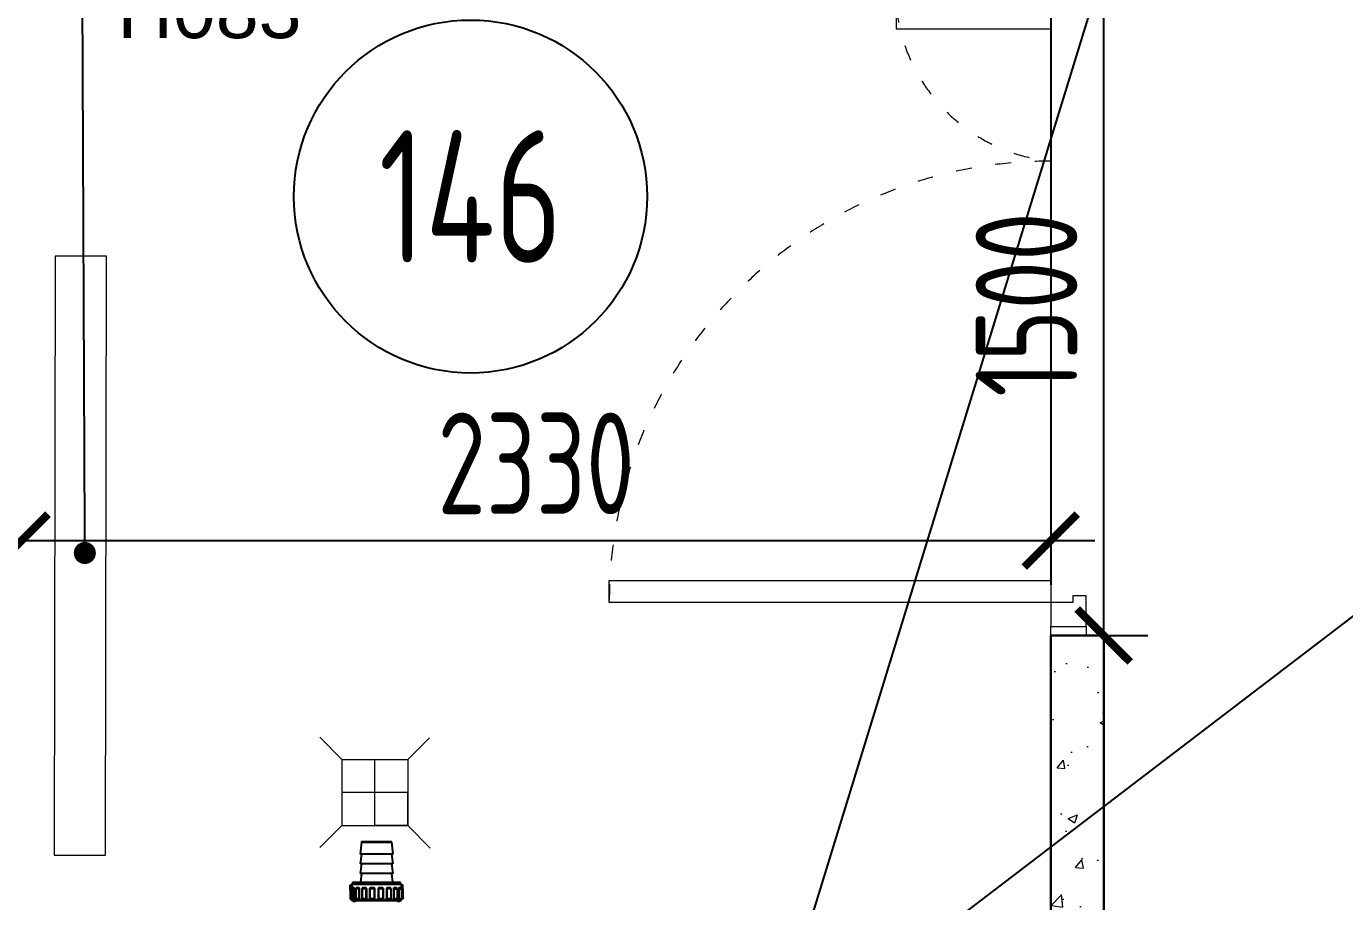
# Model space of a CAD drawing. Header units: millimetres. Extents: x -241391 to 8718866, y 0 to 143518.
# Drawn here: x -211903 to -208917, y 101732 to 103716 of the extents above; entities that cross this region are included whole.
import ezdxf
from ezdxf import colors
from ezdxf.entities.mleader import LeaderData, LeaderLine
from ezdxf.enums import TextEntityAlignment as Align
from ezdxf.math import Vec2, Vec3

# ---------------------------------------------------------------- set-up
doc = ezdxf.new("R2010")
doc.units = ezdxf.units.MM
doc.header["$MEASUREMENT"] = 0
doc.linetypes.add('ACAD_ISO03W100', pattern=[30, 12, -18])
doc.layers.get('0').update_dxf_attribs({"color": 250, "lineweight": 9})
for name, color, linetype, lineweight in [('АР_Двери', 5, 'Continuous', 18), ('АР_Маркер экспликации', 239, 'Continuous', 13), ('АР_Номер помещения', 1, 'Continuous', 25), ('АР_Отметки', 250, 'Continuous', 15), ('АР_Перегородки газоблок', 165, 'Continuous', 30), ('АР_Перегородки газоблок_Штрих', 165, 'Continuous', 5), ('ТХ_пищеблок', 30, 'Continuous', 20)]:
    doc.layers.add(name, color=color, linetype=linetype, lineweight=lineweight)
for name, color, linetype in [('ТХ_ВК_оборуд.ТХ', 5, 'Continuous'), ('ТХ_ВК_трапы', 5, 'Continuous'), ('ТХ_пищеблок_позиции', 5, 'Continuous'), ('ТХ_сантехника', 132, 'Continuous')]:
    doc.layers.add(name, color=color, linetype=linetype)
doc.layers.add('ТХ_привязка ТХ', color=7, linetype='Continuous', true_color=0x163d5c)
doc.styles.add('Arial Narrow_6', font='ARIALN.TTF', dxfattribs={"width": 0.85, "height": 200})
doc.styles.add('ISOCPEUR', font='isocpeur.ttf', dxfattribs={"width": 0.7})
doc.styles.add('Standart Arial', font='arial.ttf', dxfattribs={"width": 0.7, "height": 250})

# ---------------------------------------------------------------- blocks, each defined once
blk = doc.blocks.new('Поливочный кран1.')
at = {"linetype": 'Continuous'}
for p, q in [((-51.8, -238.3), (-47.9, -238.3)), ((47.8, -238.3), (51.7, -238.3)), ((-59.5, -263.8), (-59.9, -275.1)), ((-59.5, -244.5), (-55.1, -241.9)), ((-59.5, -266.7), (-59.5, -244.5)), ((-49.9, -266.7), (-59.5, -266.7)), ((-56.8, -268), (-58.3, -268)), ((-56.3, -266.7), (-56.3, -244.3)), ((-56.1, -244), (-56.1, -242.7)), ((-55.8, -242.2), (-55.8, -242.4)), ((-55.8, -242.2), (-55.5, -242.2)), ((-55.3, -243.3), (-55.3, -242.3)), ((-55.3, -242.3), (-54.1, -242.3)), ((-55.1, -241.9), (54.9, -241.9)), ((-52.2, -268), (-55.1, -268)), ((-54.1, -242.3), (-54.1, -242.4)), ((-54.1, -242.3), (-54.1, -242.3)), ((-52.9, -241.9), (-49.9, -240.2)), ((-50.9, -266.7), (-50.9, -242.7)), ((49.7, -240.2), (-49.9, -240.2)), ((-49.9, -266.7), (-49.9, -242.3)), ((-49.9, -242.3), (-46.3, -242.3)), ((-46.9, -266.7), (-46.9, -243.8)), ((-38.4, -266.7), (-46.9, -266.7)), ((-46.3, -242.3), (-46.3, -242.7)), ((-41.3, -268), (-45.7, -268)), ((-39.6, -266.7), (-39.6, -242.7)), ((-38.4, -266.7), (-38.4, -242.3)), ((-38.4, -242.3), (-33, -242.3)), ((-33, -242.3), (-33, -266.7)), ((-33, -266.7), (-22.4, -266.7)), ((-32.5, -242.6), (-32.6, -243)), ((-32.6, -266.7), (-32.6, -243)), ((-31.9, -267.8), (-31.9, -267.8)), ((-25.5, -268), (-31.3, -268)), ((-23.6, -266.7), (-23.6, -242.7)), ((-22.4, -266.7), (-22.4, -242.3)), ((-22.4, -242.3), (-15.7, -242.3)), ((-15.7, -242.3), (-15.7, -266.7)), ((-15.7, -266.7), (-3.6, -266.7)), ((-14.9, -242.7), (-14.9, -266.7)), ((-6.6, -268), (-13.2, -268)), ((-4.7, -266.7), (-4.7, -242.7)), ((-3.6, -266.7), (-3.6, -242.3)), ((-3.6, -242.3), (3.5, -242.3)), ((3.5, -242.3), (3.5, -266.7)), ((3.5, -266.7), (15.6, -266.7)), ((4.6, -242.7), (4.6, -266.7)), ((13.1, -268), (6.5, -268)), ((14.8, -266.7), (14.8, -242.7)), ((15.6, -266.7), (15.6, -242.3)), ((15.6, -242.3), (22.2, -242.3)), ((22.2, -242.3), (22.2, -266.7)), ((22.2, -266.7), (32.9, -266.7)), ((23.5, -242.7), (23.5, -266.7)), ((31.2, -268), (25.4, -268)), ((31.8, -267.8), (31.8, -267.8)), ((32.4, -242.6), (32.5, -243)), ((32.5, -266.7), (32.5, -243)), ((32.9, -266.7), (32.9, -242.3)), ((32.9, -242.3), (38.3, -242.3)), ((38.3, -242.3), (38.3, -266.7)), ((38.3, -266.7), (46.8, -266.7)), ((39.5, -242.7), (39.5, -266.7)), ((45.6, -268), (41.2, -268)), ((46.2, -242.7), (46.2, -242.3)), ((46.2, -242.3), (49.8, -242.3)), ((46.8, -266.7), (46.8, -243.8)), ((52.8, -241.9), (49.7, -240.2)), ((49.8, -242.3), (49.8, -266.7)), ((49.8, -266.7), (59.4, -266.7)), ((50.8, -242.7), (50.8, -266.7)), ((54.9, -268), (52.1, -268)), ((54, -242.3), (53.9, -242.3)), ((54, -242.4), (54, -242.3)), ((54, -242.3), (55.2, -242.3)), ((59.4, -244.5), (54.9, -241.9)), ((55.2, -242.3), (55.2, -243.3)), ((55.4, -242.2), (55.7, -242.2)), ((55.7, -242.2), (55.7, -242.4)), ((55.9, -242.7), (55.9, -244)), ((56.1, -266.7), (56.1, -244.3)), ((58.2, -268), (56.6, -268)), ((59.4, -266.7), (59.4, -244.5)), ((59.4, -263.8), (59.8, -275.1)), ((-57, -276), (-57, -276.1)), ((-56.8, -276.1), (-57, -276.1)), ((-56.1, -276.3), (-57, -276.1)), ((-55.7, -276.3), (-56.1, -276.3)), ((-55.7, -277.9), (-55.7, -269.1)), ((-55.7, -269.1), (-55.6, -269.1)), ((55.5, -277.9), (-55.7, -277.9)), ((-53.3, -269.1), (-51.1, -269.1)), ((51.5, -281.9), (-51.7, -281.9)), ((-44.7, -269.1), (-40.5, -269.1)), ((-34.1, -301.9), (-36.5, -281.9)), ((-30.7, -269.1), (-25, -269.1)), ((-12.9, -269.1), (-6.5, -269.1)), ((6.3, -269.1), (12.8, -269.1)), ((24.8, -269.1), (30.5, -269.1)), ((33.9, -301.9), (36.4, -281.9)), ((40.3, -269.1), (44.6, -269.1)), ((51, -269.1), (53.2, -269.1)), ((55.4, -269.1), (55.5, -269.1)), ((55.5, -277.9), (55.5, -269.1)), ((55.9, -276.3), (55.5, -276.3)), ((55.9, -276.3), (56.9, -276.1)), ((56.9, -276.1), (56.6, -276.1)), ((56.9, -276), (56.9, -276.1)), ((-34.1, -323.9), (-37.1, -301.9)), ((-37.1, -301.9), (36.9, -301.9)), ((-34.1, -345.9), (-37.1, -323.9)), ((-37.1, -323.9), (36.9, -323.9)), ((33.9, -323.9), (36.9, -301.9)), ((33.9, -345.9), (36.9, -323.9)), ((-34.2, -372.9), (-37.1, -345.9)), ((-37.1, -345.9), (36.9, -345.9)), ((34.1, -372.9), (36.9, -345.9)), ((34.1, -372.9), (-34.2, -372.9)), ((32.9, -373.9), (-33, -373.9))]:
    blk.add_line(p, q, dxfattribs=at)
for points in [[(-54.5, -268), (-54.4, -268), (-54.1, -268), (-54, -268.1), (-53.9, -268.2), (-53.9, -268.3)], [(53.8, -268.2), (53.7, -268.2), (53.7, -268.2), (53.8, -268.1), (54, -268), (54.3, -268), (54.4, -268)]]:
    blk.add_lwpolyline(points, dxfattribs=at)
for centre, radius, start, end in [((-51.8, -242.3), 4, 90, 178), ((-52.9, -235), 6, 300, 330.0886), ((52.7, -235), 6, 209.9114, 240), ((51.7, -242.3), 4, 2, 90), ((-58.3, -266.7), 1.2, 180, 270), ((-56.9, -269.1), 1.2, 0, 90), ((-56.8, -269.1), 1.2, 359.9465, 89.9464), ((-55.1, -266.7), 1.2, 180, 270), ((-49.8, -267.3), 4.27, 191.2609, 192.9948), ((-50.3, -267.4), 3.78, 193.029, 193.558), ((-45.7, -266.7), 1.2, 180, 270), ((-31.4, -266.7), 1.2, 179.9975, 242.6515), ((31.3, -266.7), 1.2, 297.4197, 0), ((45.5, -268.7), 0.761, 90.1554, 93.5762), ((45.6, -266.7), 1.2, 270, 0), ((54.9, -266.7), 1.2, 270, 0), ((56.6, -269.1), 1.2, 90.0536, 180.0535), ((56.7, -269.1), 1.2, 90, 180), ((58.2, -266.7), 1.2, 270, 0), ((-51.7, -277.9), 4, 180, 270), ((51.5, -277.9), 4, 270, 0), ((-33, -372.7), 1.2, 186.1155, 270), ((32.9, -372.7), 1.2, 270, 353.8845)]:
    blk.add_arc(centre, radius, start, end, dxfattribs=at)
for points, knots in [([(-59.5, -244.5), (-59.5, -244.5), (-59.5, -244.5), (-59.4, -244.5), (-59.4, -244.4), (-59.2, -244.4), (-59.1, -244.3), (-58.9, -244.2), (-58.5, -244), (-58, -243.7), (-57.4, -243.4), (-56.7, -243), (-56.3, -242.8), (-56.1, -242.7)], [0, 0, 0, 0, 0.004823, 0.019188, 0.042898, 0.075729, 0.117286, 0.167108, 0.289566, 0.438599, 0.609644, 0.798298, 1, 1, 1, 1]), ([(-56.7, -267.9), (-56.6, -267.9), (-56.5, -267.9), (-56.3, -267.8), (-56.2, -267.6), (-56.1, -267.4), (-56.1, -267.3)], [0, 0, 0, 0, 0.183207, 0.390358, 0.652602, 1, 1, 1, 1]), ([(-54.4, -242.7), (-54.7, -242.8), (-55.2, -243.2), (-55.7, -243.6), (-56, -243.9), (-56.1, -244), (-56.2, -244.2), (-56.3, -244.3), (-56.3, -244.3)], [0, 0, 0, 0, 0.365181, 0.662189, 0.780207, 0.875854, 0.948535, 1, 1, 1, 1]), ([(-56.3, -244.3), (-56.3, -244.4), (-56.2, -244.4), (-56.1, -244.5), (-56, -244.5), (-55.8, -244.5), (-55.6, -244.5), (-55.3, -244.4), (-55, -244.3), (-54.5, -244.2), (-53.7, -243.9), (-52.8, -243.6), (-51.9, -243.1), (-51.2, -242.8), (-50.9, -242.7)], [0, 0, 0, 0, 0.015376, 0.032589, 0.056496, 0.088942, 0.130382, 0.180579, 0.239047, 0.305041, 0.456195, 0.626859, 0.810253, 1, 1, 1, 1]), ([(-55.3, -242.3), (-55.3, -242.3), (-55.4, -242.3), (-55.4, -242.3), (-55.5, -242.4), (-55.6, -242.4), (-55.7, -242.5), (-55.8, -242.5), (-56, -242.6), (-56.1, -242.7)], [0, 0, 0, 0, 0.037762, 0.106407, 0.203988, 0.327059, 0.47192, 0.634849, 1, 1, 1, 1]), ([(-55.6, -269.1), (-55.6, -269.1), (-55.5, -269.1), (-55.5, -269.1), (-55.5, -269), (-55.4, -268.8), (-55.4, -268.4), (-55.4, -268.1), (-55.4, -267.9)], [0, 0, 0, 0, 0.022118, 0.067212, 0.141432, 0.247633, 0.560328, 1, 1, 1, 1]), ([(-53.3, -269.1), (-53.3, -269), (-53.4, -268.7), (-53.7, -268.3), (-54, -268), (-54.3, -268), (-54.5, -268)], [0, 0, 0, 0, 0.25488, 0.506937, 0.754923, 1, 1, 1, 1]), ([(-54.2, -242.5), (-54.2, -242.5), (-54.3, -242.6), (-54.4, -242.6), (-54.4, -242.7)], [0, 0, 0, 0, 0.225052, 1, 1, 1, 1]), ([(-54.1, -242.4), (-54.1, -242.4), (-54.2, -242.4), (-54.2, -242.5), (-54.2, -242.5)], [0, 0, 0, 0, 0.205735, 1, 1, 1, 1]), ([(-54.1, -242.3), (-54.1, -242.3), (-54.1, -242.4), (-54.1, -242.4), (-54.1, -242.4)], [0, 0, 0, 0, 0.373212, 1, 1, 1, 1]), ([(-53.9, -268.3), (-53.9, -268.4), (-53.9, -268.5), (-53.8, -268.7), (-53.7, -268.9), (-53.6, -269), (-53.5, -269.1), (-53.4, -269.1), (-53.3, -269.1)], [0, 0, 0, 0, 0.193827, 0.364617, 0.578033, 0.745822, 0.880384, 1, 1, 1, 1]), ([(-52.2, -268), (-52.1, -268), (-51.8, -267.9), (-51.3, -267.7), (-51, -267.3), (-50.9, -267), (-50.9, -266.7)], [0, 0, 0, 0, 0.215881, 0.438952, 0.693967, 1, 1, 1, 1]), ([(-51.1, -269.1), (-51.1, -269), (-51.1, -268.7), (-51.4, -268.3), (-51.8, -268), (-52.1, -268), (-52.2, -268)], [0, 0, 0, 0, 0.259806, 0.51398, 0.759968, 1, 1, 1, 1]), ([(-51.1, -269.1), (-51, -269.1), (-50.9, -269.1), (-50.7, -269), (-50.5, -268.8), (-50.3, -268.5), (-50.1, -268.2), (-49.9, -267.6), (-49.9, -267.1), (-49.9, -266.7)], [0, 0, 0, 0, 0.072521, 0.153037, 0.248153, 0.362531, 0.497889, 0.652673, 1, 1, 1, 1]), ([(-49.9, -242.3), (-49.9, -242.3), (-50.1, -242.3), (-50.3, -242.4), (-50.6, -242.5), (-50.8, -242.6), (-50.9, -242.7)], [0, 0, 0, 0, 0.174203, 0.413963, 0.696673, 1, 1, 1, 1]), ([(-46.3, -242.7), (-46.4, -242.8), (-46.5, -243), (-46.7, -243.3), (-46.9, -243.6), (-46.9, -243.7), (-46.9, -243.8)], [0, 0, 0, 0, 0.311958, 0.582075, 0.809832, 1, 1, 1, 1]), ([(-46.9, -243.8), (-46.9, -243.9), (-46.9, -244), (-46.8, -244.2), (-46.6, -244.4), (-46.3, -244.5), (-45.9, -244.5), (-45.5, -244.5), (-45, -244.5), (-44.3, -244.4), (-43.3, -244.2), (-42.1, -243.8), (-40.8, -243.3), (-40, -242.9), (-39.6, -242.7)], [0, 0, 0, 0, 0.026388, 0.052621, 0.082512, 0.118805, 0.162929, 0.21523, 0.27544, 0.342764, 0.494369, 0.66039, 0.831496, 1, 1, 1, 1]), ([(-46.3, -242.3), (-46.3, -242.3), (-46.3, -242.3), (-46.2, -242.3), (-46.2, -242.4), (-46.1, -242.4), (-46.1, -242.4)], [0, 0, 0, 0, 0.338666, 0.598343, 0.802564, 1, 1, 1, 1]), ([(-46.1, -242.4), (-46.1, -242.5), (-46.2, -242.5), (-46.2, -242.6), (-46.3, -242.7)], [0, 0, 0, 0, 0.411401, 1, 1, 1, 1]), ([(-46.2, -267.8), (-46.2, -267.9), (-46.1, -268), (-46.1, -268), (-46.1, -268.1)], [0, 0, 0, 0, 0.255222, 1, 1, 1, 1]), ([(-46.1, -268.1), (-46, -268.3), (-45.8, -268.6), (-45.5, -268.9), (-45.1, -269.1), (-44.8, -269.1), (-44.7, -269.1)], [0, 0, 0, 0, 0.295772, 0.552087, 0.781099, 1, 1, 1, 1]), ([(-44.7, -269.1), (-44.7, -269), (-44.7, -268.7), (-44.9, -268.3), (-45.3, -268), (-45.5, -268), (-45.7, -268)], [0, 0, 0, 0, 0.274618, 0.535529, 0.775696, 1, 1, 1, 1]), ([(-41.3, -268), (-41.2, -268), (-40.8, -267.9), (-40.3, -267.8), (-40, -267.6), (-39.8, -267.3), (-39.7, -267.1), (-39.6, -266.9), (-39.6, -266.7)], [0, 0, 0, 0, 0.24042, 0.481774, 0.605355, 0.732636, 0.864539, 1, 1, 1, 1]), ([(-40.5, -269.1), (-40.5, -269), (-40.5, -268.7), (-40.7, -268.3), (-41, -268), (-41.2, -268), (-41.3, -268)], [0, 0, 0, 0, 0.285163, 0.551142, 0.787348, 1, 1, 1, 1]), ([(-40.5, -269.1), (-40.2, -269.1), (-39.7, -269.1), (-39, -268.6), (-38.5, -267.7), (-38.4, -267.1), (-38.4, -266.7)], [0, 0, 0, 0, 0.209302, 0.440213, 0.706307, 1, 1, 1, 1]), ([(-38.4, -242.3), (-38.5, -242.3), (-38.7, -242.3), (-39.1, -242.4), (-39.4, -242.6), (-39.6, -242.7)], [0, 0, 0, 0, 0.217505, 0.469775, 1, 1, 1, 1]), ([(-33, -242.3), (-32.9, -242.3), (-32.8, -242.3), (-32.7, -242.4), (-32.6, -242.5), (-32.5, -242.5), (-32.5, -242.6)], [0, 0, 0, 0, 0.338605, 0.60334, 0.810323, 1, 1, 1, 1]), ([(-33, -266.7), (-33, -267.1), (-32.9, -267.8), (-32.4, -268.5), (-31.9, -268.8), (-31.4, -269.1), (-30.9, -269.1), (-30.7, -269.1)], [0, 0, 0, 0, 0.273515, 0.529677, 0.650989, 0.768872, 1, 1, 1, 1]), ([(-32.6, -243), (-32.6, -243.1), (-32.6, -243.4), (-32.4, -243.7), (-32.1, -244), (-31.8, -244.2), (-31.3, -244.4), (-30.7, -244.5), (-30.1, -244.5), (-29.1, -244.5), (-27.9, -244.4), (-26.3, -244), (-24.9, -243.4), (-24, -242.9), (-23.6, -242.7)], [0, 0, 0, 0, 0.033659, 0.067394, 0.104034, 0.145997, 0.194811, 0.251089, 0.314672, 0.384696, 0.538417, 0.699526, 0.856126, 1, 1, 1, 1]), ([(-31.9, -267.8), (-31.8, -267.9), (-31.6, -267.9), (-31.4, -268), (-31.3, -268)], [0, 0, 0, 0, 0.509452, 1, 1, 1, 1]), ([(-30.7, -269.1), (-30.7, -269), (-30.7, -268.7), (-30.8, -268.4), (-30.9, -268.2), (-31.1, -268), (-31.2, -268), (-31.3, -268), (-31.3, -268)], [0, 0, 0, 0, 0.31049, 0.589275, 0.709967, 0.817004, 0.912208, 1, 1, 1, 1]), ([(-25.5, -268), (-25.3, -268), (-24.9, -267.9), (-24.4, -267.8), (-24, -267.6), (-23.8, -267.3), (-23.6, -267.1), (-23.6, -266.9), (-23.6, -266.7)], [0, 0, 0, 0, 0.24949, 0.498423, 0.623309, 0.748512, 0.874088, 1, 1, 1, 1]), ([(-25, -269.1), (-25, -269), (-25, -268.7), (-25.1, -268.4), (-25.2, -268.2), (-25.3, -268), (-25.4, -268), (-25.5, -268), (-25.5, -268)], [0, 0, 0, 0, 0.326693, 0.61465, 0.735054, 0.83765, 0.92405, 1, 1, 1, 1]), ([(-25, -269.1), (-24.7, -269.1), (-24, -269.1), (-23.1, -268.6), (-22.5, -267.8), (-22.4, -267.1), (-22.4, -266.7)], [0, 0, 0, 0, 0.238259, 0.482864, 0.737471, 1, 1, 1, 1]), ([(-22.4, -242.3), (-22.6, -242.3), (-23, -242.4), (-23.4, -242.5), (-23.6, -242.7)], [0, 0, 0, 0, 0.513365, 1, 1, 1, 1]), ([(-15.7, -242.3), (-15.6, -242.3), (-15.4, -242.3), (-15.2, -242.4), (-15, -242.5), (-14.9, -242.6), (-14.9, -242.7)], [0, 0, 0, 0, 0.320334, 0.530672, 0.711944, 1, 1, 1, 1]), ([(-15.7, -266.7), (-15.7, -266.9), (-15.7, -267.3), (-15.5, -267.8), (-15.2, -268.2), (-14.7, -268.7), (-13.9, -269.1), (-13.3, -269.1), (-12.9, -269.1)], [0, 0, 0, 0, 0.127516, 0.254516, 0.380616, 0.505778, 0.752966, 1, 1, 1, 1]), ([(-14.9, -242.7), (-14.8, -242.8), (-14.7, -243.1), (-14.3, -243.4), (-13.9, -243.7), (-13.1, -244.1), (-11.9, -244.4), (-10.4, -244.6), (-8.7, -244.4), (-7.1, -244.1), (-5.7, -243.5), (-5, -242.9), (-4.7, -242.7)], [0, 0, 0, 0, 0.039253, 0.0822, 0.13014, 0.183946, 0.309599, 0.455055, 0.608625, 0.756472, 0.88836, 1, 1, 1, 1]), ([(-14.9, -266.7), (-14.9, -266.9), (-14.8, -267.1), (-14.7, -267.3), (-14.5, -267.6), (-14.2, -267.8), (-13.8, -267.9), (-13.4, -268), (-13.2, -268)], [0, 0, 0, 0, 0.137862, 0.272104, 0.40131, 0.525874, 0.765168, 1, 1, 1, 1]), ([(-12.9, -269.1), (-12.9, -269), (-12.9, -268.8), (-13, -268.5), (-13, -268.3), (-13.1, -268.2), (-13.1, -268), (-13.2, -268), (-13.2, -268)], [0, 0, 0, 0, 0.361996, 0.526677, 0.672364, 0.794389, 0.889626, 1, 1, 1, 1]), ([(-6.6, -268), (-6.4, -268), (-6, -267.9), (-5.5, -267.8), (-5.1, -267.6), (-4.9, -267.3), (-4.7, -267.1), (-4.7, -266.9), (-4.7, -266.7)], [0, 0, 0, 0, 0.247761, 0.496051, 0.62124, 0.74704, 0.873354, 1, 1, 1, 1]), ([(-6.5, -269.1), (-6.5, -269), (-6.5, -268.8), (-6.5, -268.5), (-6.5, -268.3), (-6.5, -268.2), (-6.5, -268.1), (-6.6, -268), (-6.6, -268), (-6.6, -268)], [0, 0, 0, 0, 0.375749, 0.545848, 0.695194, 0.818388, 0.911261, 0.970976, 1, 1, 1, 1]), ([(-6.5, -269.1), (-6.1, -269.1), (-5.4, -269.1), (-4.6, -268.7), (-4.1, -268.2), (-3.8, -267.8), (-3.6, -267.3), (-3.6, -266.9), (-3.6, -266.7)], [0, 0, 0, 0, 0.248861, 0.497993, 0.623382, 0.748867, 0.874444, 1, 1, 1, 1]), ([(-3.6, -242.3), (-3.8, -242.3), (-4.2, -242.4), (-4.6, -242.5), (-4.7, -242.7)], [0, 0, 0, 0, 0.554873, 1, 1, 1, 1]), ([(3.5, -242.3), (3.7, -242.3), (4.1, -242.4), (4.4, -242.5), (4.6, -242.7)], [0, 0, 0, 0, 0.554873, 1, 1, 1, 1]), ([(3.5, -266.7), (3.5, -266.9), (3.5, -267.3), (3.7, -267.8), (4, -268.2), (4.5, -268.7), (5.3, -269.1), (6, -269.1), (6.3, -269.1)], [0, 0, 0, 0, 0.125535, 0.251073, 0.376546, 0.501927, 0.751099, 1, 1, 1, 1]), ([(4.6, -242.7), (4.9, -242.9), (5.6, -243.5), (7, -244.1), (8.6, -244.4), (10.2, -244.6), (11.8, -244.4), (13, -244.1), (13.8, -243.7), (14.2, -243.4), (14.5, -243.1), (14.7, -242.8), (14.8, -242.7)], [0, 0, 0, 0, 0.111651, 0.24357, 0.391454, 0.545035, 0.690472, 0.816088, 0.869881, 0.917809, 0.960748, 1, 1, 1, 1]), ([(4.6, -266.7), (4.6, -266.9), (4.6, -267.1), (4.8, -267.3), (5, -267.6), (5.3, -267.8), (5.9, -267.9), (6.3, -268), (6.5, -268)], [0, 0, 0, 0, 0.1266, 0.252865, 0.378657, 0.503866, 0.752202, 1, 1, 1, 1]), ([(6.3, -269.1), (6.3, -269), (6.3, -268.8), (6.4, -268.5), (6.4, -268.3), (6.4, -268.2), (6.4, -268.1), (6.4, -268), (6.5, -268), (6.5, -268)], [0, 0, 0, 0, 0.375749, 0.545848, 0.695194, 0.818388, 0.911261, 0.970976, 1, 1, 1, 1]), ([(12.8, -269.1), (13.1, -269.1), (13.8, -269.1), (14.6, -268.7), (15.1, -268.2), (15.4, -267.8), (15.6, -267.3), (15.6, -266.9), (15.6, -266.7)], [0, 0, 0, 0, 0.246989, 0.494132, 0.619303, 0.745416, 0.872462, 1, 1, 1, 1]), ([(12.8, -269.1), (12.8, -269), (12.8, -268.8), (12.9, -268.5), (12.9, -268.3), (12.9, -268.2), (13, -268), (13, -268), (13.1, -268)], [0, 0, 0, 0, 0.361996, 0.526677, 0.672364, 0.794389, 0.889626, 1, 1, 1, 1]), ([(13.1, -268), (13.3, -268), (13.6, -267.9), (14.1, -267.8), (14.4, -267.6), (14.6, -267.3), (14.7, -267.1), (14.8, -266.9), (14.8, -266.7)], [0, 0, 0, 0, 0.234794, 0.474037, 0.598572, 0.727781, 0.862085, 1, 1, 1, 1]), ([(15.6, -242.3), (15.5, -242.3), (15.3, -242.3), (15.1, -242.4), (14.9, -242.5), (14.8, -242.6), (14.8, -242.7)], [0, 0, 0, 0, 0.320334, 0.530672, 0.711944, 1, 1, 1, 1]), ([(22.2, -242.3), (22.5, -242.3), (22.9, -242.4), (23.3, -242.5), (23.5, -242.7)], [0, 0, 0, 0, 0.513365, 1, 1, 1, 1]), ([(22.2, -266.7), (22.2, -267.1), (22.4, -267.8), (23, -268.6), (23.9, -269.1), (24.5, -269.1), (24.8, -269.1)], [0, 0, 0, 0, 0.26248, 0.517061, 0.761706, 1, 1, 1, 1]), ([(23.5, -242.7), (23.9, -242.9), (24.7, -243.4), (26.2, -244), (27.7, -244.4), (29, -244.5), (30, -244.5), (30.6, -244.5), (31.2, -244.4), (31.6, -244.2), (32, -244), (32.3, -243.7), (32.4, -243.4), (32.5, -243.1), (32.5, -243)], [0, 0, 0, 0, 0.143868, 0.300478, 0.461602, 0.615325, 0.685351, 0.748929, 0.805205, 0.854022, 0.895983, 0.932627, 0.966355, 1, 1, 1, 1]), ([(23.5, -266.7), (23.5, -266.9), (23.5, -267.1), (23.6, -267.3), (23.9, -267.6), (24.2, -267.8), (24.8, -267.9), (25.2, -268), (25.4, -268)], [0, 0, 0, 0, 0.125875, 0.251413, 0.3766, 0.501505, 0.750476, 1, 1, 1, 1]), ([(24.8, -269.1), (24.8, -269), (24.9, -268.7), (25, -268.4), (25.1, -268.2), (25.2, -268), (25.3, -268), (25.3, -268), (25.4, -268)], [0, 0, 0, 0, 0.326693, 0.61465, 0.735054, 0.83765, 0.92405, 1, 1, 1, 1]), ([(30.5, -269.1), (30.8, -269.1), (31.3, -269.1), (31.8, -268.8), (32.3, -268.5), (32.8, -267.8), (32.9, -267.1), (32.9, -266.7)], [0, 0, 0, 0, 0.23108, 0.348931, 0.470218, 0.726404, 1, 1, 1, 1]), ([(30.5, -269.1), (30.5, -269), (30.6, -268.8), (30.7, -268.4), (30.8, -268.2), (31, -268), (31, -268)], [0, 0, 0, 0, 0.296212, 0.570929, 0.806933, 1, 1, 1, 1]), ([(31, -268), (31, -268), (31.1, -268), (31.2, -268), (31.2, -268)], [0, 0, 0, 0, 0.258699, 1, 1, 1, 1]), ([(31.2, -268), (31.3, -268), (31.5, -267.9), (31.7, -267.9), (31.8, -267.8)], [0, 0, 0, 0, 0.490555, 1, 1, 1, 1]), ([(32.9, -242.3), (32.8, -242.3), (32.7, -242.3), (32.5, -242.4), (32.4, -242.5), (32.4, -242.5), (32.4, -242.6)], [0, 0, 0, 0, 0.338605, 0.60334, 0.810323, 1, 1, 1, 1]), ([(38.3, -242.3), (38.4, -242.3), (38.6, -242.3), (39, -242.4), (39.3, -242.6), (39.5, -242.7)], [0, 0, 0, 0, 0.217505, 0.469775, 1, 1, 1, 1]), ([(38.3, -266.7), (38.3, -267.1), (38.4, -267.7), (38.9, -268.6), (39.6, -269.1), (40.1, -269.1), (40.3, -269.1)], [0, 0, 0, 0, 0.29364, 0.559712, 0.790666, 1, 1, 1, 1]), ([(39.5, -242.7), (39.9, -242.9), (40.7, -243.3), (42, -243.8), (43.2, -244.2), (44.3, -244.4), (45.2, -244.5), (45.8, -244.5), (46.2, -244.5), (46.4, -244.4), (46.6, -244.2), (46.8, -244), (46.8, -243.9), (46.8, -243.8)], [0, 0, 0, 0, 0.168531, 0.339691, 0.505754, 0.657387, 0.784828, 0.837119, 0.881227, 0.917505, 0.947384, 0.973611, 1, 1, 1, 1]), ([(39.5, -266.7), (39.5, -266.9), (39.5, -267.1), (39.7, -267.3), (39.9, -267.6), (40.2, -267.8), (40.7, -267.9), (41, -268), (41.2, -268)], [0, 0, 0, 0, 0.135421, 0.267285, 0.394555, 0.518157, 0.759547, 1, 1, 1, 1]), ([(40.3, -269.1), (40.3, -269), (40.4, -268.7), (40.6, -268.3), (40.9, -268), (41.1, -268), (41.2, -268)], [0, 0, 0, 0, 0.285163, 0.551142, 0.787348, 1, 1, 1, 1]), ([(44.6, -269.1), (44.6, -268.9), (44.6, -268.6), (44.9, -268.2), (45.1, -268.1), (45.2, -268)], [0, 0, 0, 0, 0.523305, 0.76921, 1, 1, 1, 1]), ([(44.6, -269.1), (44.7, -269.1), (45, -269.1), (45.4, -268.9), (45.7, -268.6), (45.9, -268.3), (46, -268.1)], [0, 0, 0, 0, 0.219227, 0.448412, 0.704575, 1, 1, 1, 1]), ([(45.2, -268), (45.2, -268), (45.3, -268), (45.4, -268), (45.5, -268)], [0, 0, 0, 0, 0.255042, 1, 1, 1, 1]), ([(46.2, -242.3), (46.2, -242.3), (46.1, -242.3), (46.1, -242.3), (46, -242.4), (46, -242.4), (46, -242.4)], [0, 0, 0, 0, 0.338666, 0.598343, 0.802564, 1, 1, 1, 1]), ([(46, -242.4), (46, -242.5), (46.1, -242.5), (46.1, -242.6), (46.2, -242.7)], [0, 0, 0, 0, 0.411401, 1, 1, 1, 1]), ([(46, -268.1), (46, -268.1), (46, -268), (46, -267.9), (46.1, -267.8)], [0, 0, 0, 0, 0.244541, 1, 1, 1, 1]), ([(46.8, -243.8), (46.8, -243.7), (46.8, -243.6), (46.6, -243.3), (46.4, -243), (46.3, -242.8), (46.2, -242.7)], [0, 0, 0, 0, 0.190169, 0.417913, 0.688028, 1, 1, 1, 1]), ([(49.8, -242.3), (49.8, -242.3), (50, -242.3), (50.2, -242.4), (50.5, -242.5), (50.7, -242.6), (50.8, -242.7)], [0, 0, 0, 0, 0.174203, 0.413963, 0.696673, 1, 1, 1, 1]), ([(49.8, -266.7), (49.8, -267.1), (49.8, -267.6), (50, -268.2), (50.1, -268.5), (50.3, -268.8), (50.5, -269), (50.8, -269.1), (50.9, -269.1), (51, -269.1)], [0, 0, 0, 0, 0.347258, 0.502039, 0.637386, 0.751793, 0.846936, 0.927468, 1, 1, 1, 1]), ([(50.8, -242.7), (51.1, -242.8), (51.8, -243.1), (52.7, -243.6), (53.6, -243.9), (54.3, -244.2), (54.8, -244.3), (55.2, -244.4), (55.5, -244.5), (55.7, -244.5), (55.9, -244.5), (56, -244.5), (56.1, -244.4), (56.1, -244.4), (56.1, -244.3)], [0, 0, 0, 0, 0.189778, 0.373226, 0.543929, 0.695106, 0.761094, 0.819553, 0.869731, 0.911133, 0.943558, 0.967422, 0.984619, 1, 1, 1, 1]), ([(50.8, -266.7), (50.8, -267), (50.9, -267.3), (51.2, -267.7), (51.6, -267.9), (51.9, -268), (52.1, -268)], [0, 0, 0, 0, 0.305937, 0.560975, 0.784084, 1, 1, 1, 1]), ([(51, -269.1), (51, -269), (51, -268.7), (51.3, -268.3), (51.6, -268), (51.9, -268), (52.1, -268)], [0, 0, 0, 0, 0.259806, 0.51398, 0.759968, 1, 1, 1, 1]), ([(53.2, -269.1), (53.2, -269), (53.3, -268.7), (53.5, -268.3), (53.9, -268), (54.2, -268), (54.4, -268)], [0, 0, 0, 0, 0.254882, 0.50694, 0.754925, 1, 1, 1, 1]), ([(53.2, -269.1), (53.3, -269.1), (53.4, -269.1), (53.6, -269), (53.7, -268.7), (53.8, -268.5), (53.8, -268.4)], [0, 0, 0, 0, 0.166214, 0.36757, 0.639675, 1, 1, 1, 1]), ([(53.8, -268.4), (53.8, -268.4), (53.8, -268.3), (53.8, -268.2), (53.8, -268.1)], [0, 0, 0, 0, 0.239095, 1, 1, 1, 1]), ([(53.9, -242.3), (53.9, -242.3), (53.9, -242.4), (54, -242.4), (54, -242.4)], [0, 0, 0, 0, 0.373212, 1, 1, 1, 1]), ([(54, -242.4), (54, -242.4), (54, -242.4), (54.1, -242.5), (54.1, -242.5)], [0, 0, 0, 0, 0.205735, 1, 1, 1, 1]), ([(54.1, -242.5), (54.1, -242.5), (54.2, -242.6), (54.3, -242.6), (54.3, -242.7)], [0, 0, 0, 0, 0.225052, 1, 1, 1, 1]), ([(56.1, -244.3), (56.1, -244.3), (56.1, -244.2), (56, -244), (55.8, -243.9), (55.5, -243.6), (55, -243.2), (54.6, -242.8), (54.3, -242.7)], [0, 0, 0, 0, 0.051521, 0.124242, 0.219926, 0.337947, 0.63489, 1, 1, 1, 1]), ([(55.2, -242.3), (55.2, -242.3), (55.2, -242.3), (55.3, -242.3), (55.4, -242.4), (55.4, -242.4), (55.6, -242.5), (55.7, -242.5), (55.8, -242.6), (55.9, -242.7)], [0, 0, 0, 0, 0.037762, 0.106407, 0.203988, 0.327059, 0.47192, 0.634849, 1, 1, 1, 1]), ([(55.2, -267.9), (55.2, -268.1), (55.3, -268.4), (55.3, -268.8), (55.4, -269), (55.4, -269.1), (55.4, -269.1), (55.4, -269.1), (55.4, -269.1)], [0, 0, 0, 0, 0.439813, 0.752463, 0.858593, 0.932777, 0.977862, 1, 1, 1, 1]), ([(55.9, -242.7), (56.4, -242.9), (57, -243.3), (57.8, -243.7), (58.4, -244), (58.8, -244.2), (59.1, -244.3), (59.2, -244.4), (59.3, -244.5), (59.4, -244.5), (59.4, -244.5)], [0, 0, 0, 0, 0.390355, 0.561424, 0.710464, 0.832931, 0.924296, 0.95713, 0.980838, 1, 1, 1, 1]), ([(56, -267.3), (56, -267.4), (56.1, -267.6), (56.3, -267.8), (56.4, -267.9), (56.6, -268), (56.6, -268)], [0, 0, 0, 0, 0.354813, 0.611053, 0.813699, 1, 1, 1, 1]), ([(-56.8, -276.1), (-57, -276), (-57.4, -275.9), (-58, -275.8), (-58.5, -275.6), (-59, -275.5), (-59.3, -275.4), (-59.6, -275.3), (-59.7, -275.2), (-59.8, -275.2), (-59.8, -275.2), (-59.9, -275.1), (-59.9, -275.1), (-59.9, -275.1)], [0, 0, 0, 0, 0.207436, 0.398865, 0.569721, 0.716218, 0.834888, 0.882838, 0.922805, 0.954526, 0.977862, 0.99282, 1, 1, 1, 1]), ([(-59.9, -275.1), (-59.9, -275.1), (-59.9, -275.1), (-59.9, -275.1), (-59.8, -275.1), (-59.7, -275.1), (-59.6, -275.1), (-59.4, -275.1), (-59.1, -275.2), (-58.6, -275.3), (-58, -275.4), (-57.3, -275.6), (-56.5, -275.7), (-55.9, -275.9), (-55.7, -275.9)], [0, 0, 0, 0, 0.005761, 0.011622, 0.019713, 0.042703, 0.074684, 0.115447, 0.164657, 0.286635, 0.436455, 0.609079, 0.798857, 1, 1, 1, 1]), ([(55.5, -275.9), (55.8, -275.9), (56.4, -275.7), (57.2, -275.6), (57.9, -275.4), (58.5, -275.3), (59, -275.2), (59.3, -275.1), (59.5, -275.1), (59.6, -275.1), (59.7, -275.1), (59.7, -275.1), (59.8, -275.1), (59.8, -275.1), (59.8, -275.1)], [0, 0, 0, 0, 0.201143, 0.390921, 0.563545, 0.713366, 0.835343, 0.884554, 0.925316, 0.957297, 0.980287, 0.988379, 0.994239, 1, 1, 1, 1]), ([(59.8, -275.1), (59.8, -275.1), (59.8, -275.1), (59.7, -275.2), (59.6, -275.2), (59.6, -275.2), (59.4, -275.3), (59.2, -275.4), (58.9, -275.5), (58.4, -275.6), (57.9, -275.8), (57.3, -275.9), (56.9, -276), (56.6, -276.1)], [0, 0, 0, 0, 0.00718, 0.022138, 0.045474, 0.077196, 0.117162, 0.165112, 0.283783, 0.43028, 0.601135, 0.792565, 1, 1, 1, 1])]:
    blk.add_open_spline(points, degree=3, knots=knots, dxfattribs=at)
blk.add_open_spline([(-56.8, -268), (-56.7, -268), (-56.7, -267.9), (-56.7, -267.9)], degree=3, dxfattribs=at)
blk = doc.blocks.new('_Dot')
at = {"color": 0, "linetype": 'ByBlock', "lineweight": -2}
blk.add_line((-0.5, 0), (-1, 0), dxfattribs=at)
at = {"color": 0, "linetype": 'ByBlock', "const_width": 0.5}
blk.add_lwpolyline([(-0.25, 0, 1), (0.25, 0, 1)], format="xyb", close=True, dxfattribs=at)
blk = doc.blocks.new('Трап ТХ')
at = {"layer": 'ТХ_ВК_трапы', "color": 5, "lineweight": 0}
for p, q in [((305243.2, -196674.3), (305292.9, -196724.5)), ((305491.2, -196675.5), (305442.2, -196724.5)), ((305292.9, -196724.5), (305292.9, -196874.5)), ((305292.9, -196724.5), (305442.2, -196724.5)), ((305367.6, -196874.5), (305367.6, -196724.5)), ((305442.2, -196724.5), (305442.2, -196874.5)), ((305442.2, -196799.5), (305292.9, -196799.5)), ((305442.2, -196874.5), (305442.2, -196799.5)), ((305243.2, -196924.3), (305292.9, -196874.5)), ((305292.9, -196874.5), (305442.2, -196874.5)), ((305442.2, -196874.5), (305367.6, -196874.5)), ((305493.2, -196925.5), (305442.2, -196874.5))]:
    blk.add_line(p, q, dxfattribs=at)
blk = doc.blocks.new('Полуторная_на лестницу')
at = {"color": 253}
for points in [[(75, 80), (75, 1080), (124.9, 1080), (124.9, 80)], [(1375.1, 430), (1375.1, 80), (1425, 80), (1425, 430)]]:
    blk.add_lwpolyline(points, close=True, dxfattribs=at)
for points in [[(0, 0), (0, 80), (20, 80), (20, 0), (0, 0)], [(20, 80), (20, 0), (90, 0), (90, 30), (75, 30), (75, 80), (20, 80)], [(1480, 80), (1480, 0), (1410, 0), (1410, 30), (1425, 30), (1425, 80), (1480, 80)], [(1500, 0), (1500, 80), (1480, 80), (1480, 0), (1500, 0)]]:
    blk.add_lwpolyline(points, dxfattribs=at)
at = {"color": 253, "linetype": 'ACAD_ISO03W100', "ltscale": 3}
for centre, radius, start, end in [((75, 80), 1000, 0, 90), ((1465.4, 39.6), 392.5, 95.9075, 174.0925)]:
    blk.add_arc(centre, radius, start, end, dxfattribs=at)
blk = doc.blocks.new('_DotSmall')
at = {"color": 0, "linetype": 'ByBlock', "const_width": 0.5}
blk.add_lwpolyline([(-0.0625, 0, 1), (0.0625, 0, 1)], format="xyb", close=True, dxfattribs=at)
blk = doc.blocks.new('*U186')
at = {"layer": 'АР_Номер помещения', "color": 7}
blk.add_circle((-2019.7, -692.1), 400, dxfattribs=at)
at = {"color": 7, "style": 'ISOCPEUR', "width": 0.7, "flags": 1}
blk.add_attdef('КАТЕГОРИЯ', (-499.2, -2092.2), '', height=250, dxfattribs=at)
at = {"layer": 'АР_Номер помещения', "color": 7, "style": 'ISOCPEUR', "width": 0.7}
blk.add_attdef('НОМЕР_ПОМЕЩЕНИЯ', text='', height=300, dxfattribs=at).set_placement((-2019.7, -692.1), align=Align.MIDDLE_CENTER)
blk = doc.blocks.new('_ArchTick')
at = {"color": 0, "linetype": 'ByBlock', "const_width": 0.15}
blk.add_lwpolyline([(-0.5, -0.5), (0.5, 0.5)], dxfattribs=at)

msp = doc.modelspace()

# ---------------------------------------------------------------- hatches: boundary and pattern name
at = {"layer": 'АР_Перегородки газоблок_Штрих', "ltscale": 100}
h = msp.add_hatch(dxfattribs=at)
h.set_pattern_fill('AR-CONC', color=253, scale=30)
h.set_pattern_definition([(50, (0, 0), (215.17805, -18.82564), [22.5, -247.5]), (355, (0, 0), (-41.6254, 225.65764), [18, -198]), (100.45144, (17.93, -1.57), (173.55265, 206.832), [19.12206, -210.34263]), (46.1842, (0, 60), (320.1724, -49.65578), [33.75, -371.25]), (96.63564, (26.68, 55.86), (280.3986, 292.2356), [28.6831, -315.51413]), (351.18416, (0, 60), (280.3986, 292.2356), [27, -297]), (21, (30, 45), (179.07212, -120.78567), [22.5, -247.5]), (326, (30, 45), (72.9946, 217.54501), [18, -198]), (71.45144, (44.92, 34.93), (252.06671, 96.75935), [19.12206, -210.34263]), (37.5, (0, 0), (3.647957, 99.868156), [0, -195.6, 0, -201, 0, -198.75]), (7.5, (0, 0), (78.92086, 118.323514), [0, -114.6, 0, -191.1, 0, -75.75]), (327.5, (-66.9, 0), (160.14673, -6.766462), [0, -75, 0, -234, 0, -310.5]), (317.5, (-96.9, 0), (174.95585, 30.031495), [0, -97.5, 0, -155.4, 0, -220.5])])
h.paths.add_polyline_path([(-209240.9, 101492.4), (-209462.3, 101492.4), (-209462.4, 102335.1), (-209582.4, 102335.1), (-209582.3, 101492.4), (-211969.3, 101492.4), (-211914, 101492.2), (-211914, 101372.4), (-209240.9, 101372.4)])

# ---------------------------------------------------------------- linework, layer by layer
at = {"layer": 'АР_Перегородки газоблок', "color": 253, "ltscale": 100}
for points in [[(-209582.3, 101492.4), (-209582.4, 102335.1)], [(-209582.4, 102335.1), (-209462.4, 102335.1)], [(-209462.4, 102335.1), (-209462.3, 101492.4)]]:
    msp.add_lwpolyline(points, dxfattribs=at)
at = {"layer": 'ТХ_пищеблок', "color": 18, "true_color": 0x000000}
for p, q in [((-211837.5, 103194.6), (-211839.7, 101837.4)), ((-211721.4, 103194.6), (-211837.5, 103194.6)), ((-211723.6, 101837.4), (-211721.4, 103194.6)), ((-211839.7, 101837.4), (-211723.6, 101837.4))]:
    msp.add_line(p, q, dxfattribs=at)
at = {"layer": 'ТХ_привязка ТХ', "ltscale": 100}
for p, q in [((-209582.4, 104687.7), (-209582.4, 102450)), ((-209462.3, 102235.1), (-209462.3, 103935.1)), ((-212014, 102550), (-209482.4, 102550)), ((-209462.4, 102335.1), (-209362.3, 102335.1))]:
    msp.add_line(p, q, dxfattribs=at)

# ---------------------------------------------------------------- block references
at = {"layer": 'АР_Двери', "color": 253, "rotation": 90.00000000000001}
msp.add_blockref('Полуторная_на лестницу', (-209502.4, 102335.1), dxfattribs=at)
at = {"layer": 'АР_Маркер экспликации', "color": 253}
ref = msp.add_blockref('*U186', (-208877.1, 104022), dxfattribs=at)
ref.add_attrib('НОМЕР_ПОМЕЩЕНИЯ', '146', dxfattribs={"layer": 'АР_Номер помещения', "color": 7, "height": 300, "style": 'ISOCPEUR', "width": 0.7}).set_placement((-210896.8, 103329.9), align=Align.MIDDLE_CENTER)
at = {"layer": 'ТХ_ВК_оборуд.ТХ'}
msp.add_blockref('Трап ТХ', (-516481.2, 298778.7), dxfattribs=at)
at = {"layer": 'ТХ_привязка ТХ', "ltscale": 100, "xscale": 120, "yscale": 120, "zscale": 120}
for p, rotation in [((-211914, 102550), 180), ((-209462.3, 102335.1), 270)]:
    msp.add_blockref('_ArchTick', p, dxfattribs=dict(at, rotation=rotation))
msp.add_blockref('_ArchTick', (-209582.4, 102550), dxfattribs=at)
at = {"layer": 'ТХ_сантехника', "lineweight": 0, "rotation": 179.9999999999999}
msp.add_blockref('Поливочный кран1.', (-211109.8, 101493.9, 0), dxfattribs=at)

# ---------------------------------------------------------------- texts
at = {"layer": 'ТХ_пищеблок_позиции', "style": 'Standart Arial'}
msp.add_text('П083', height=125, dxfattribs=at).set_placement((-211696.5, 103688.8, -2.9))
at = {"layer": 'ТХ_привязка ТХ', "ltscale": 100, "insert": (-209637.3, 103085.1), "char_height": 230, "attachment_point": 5, "rotation": 90, "style": 'ISOCPEUR'}
msp.add_mtext('\\A1;1500', dxfattribs=at)
at = {"layer": 'ТХ_привязка ТХ', "ltscale": 100, "insert": (-210748.2, 102725), "char_height": 230, "attachment_point": 5, "style": 'ISOCPEUR'}
msp.add_mtext('\\A1;2330', dxfattribs=at)

# ---------------------------------------------------------------- leaders
at = {"layer": 'АР_Отметки', "color": 253}
ml = msp.add_multileader_mtext('Standard', dxfattribs=at)
ml.set_content('0,000', color=253, style='ISOCPEUR')
ml.set_leader_properties(color=256, linetype='Continuous', lineweight=-1)
ml.set_arrow_properties(name='DOTSMALL')
ml.build(insert=Vec2(0, 0))
ml.multileader.update_dxf_attribs({"has_text_frame": 1, "text_left_attachment_type": 4, "text_right_attachment_type": 4, "dogleg_length": 100, "arrow_head_size": 180})
ctx = ml.context
ctx.base_point, ctx.char_height, ctx.arrow_head_size, ctx.landing_gap_size, ctx.plane_origin = Vec3(-210451.3, 105391.8, 0), 250, 180, 50, Vec3(-212612.5, 104867.3, 0)
ctx.left_attachment, ctx.right_attachment = 4, 4
notes = []
notes.append((ctx, [(0, (0, 0, 0), (0, 0), (1, 0), 1, [])]))
ctx.mtext.insert, ctx.mtext.width, ctx.mtext.line_spacing_style, ctx.mtext.flow_direction = Vec3(-210401.3, 105791.8, 0), 852.697, 2, 5
ml = msp.add_multileader_mtext('Standard', dxfattribs=at)
ml.set_content('-0,000', color=253, style='ISOCPEUR')
ml.set_leader_properties(color=256, linetype='Continuous', lineweight=-1)
ml.set_arrow_properties(name='DOTSMALL')
ml.build(insert=Vec2(0, 0))
ml.multileader.update_dxf_attribs({"has_text_frame": 1, "text_left_attachment_type": 4, "text_right_attachment_type": 4, "dogleg_length": 100, "arrow_head_size": 180})
ctx = ml.context
ctx.base_point, ctx.char_height, ctx.arrow_head_size, ctx.landing_gap_size, ctx.plane_origin = Vec3(-214386.8, 102727, 0), 250, 180, 50, Vec3(-214468.2, 101459.4, 0)
ctx.left_attachment, ctx.right_attachment = 4, 4
notes.append((ctx, [(0, (0, 0, 0), (0, 0), (1, 0), 1, [])]))
ctx.mtext.insert, ctx.mtext.width, ctx.mtext.line_spacing_style, ctx.mtext.flow_direction = Vec3(-214336.8, 103060.3, 0), 852.697, 2, 5
ml = msp.add_multileader_mtext('Standard', dxfattribs=at)
ml.set_content('-0,000', color=253, style='ISOCPEUR')
ml.set_leader_properties(color=256, linetype='Continuous', lineweight=-1)
ml.set_arrow_properties(name='DOTSMALL')
ml.build(insert=Vec2(0, 0))
ml.multileader.update_dxf_attribs({"has_text_frame": 1, "text_left_attachment_type": 4, "text_right_attachment_type": 4, "dogleg_length": 100, "arrow_head_size": 180})
ctx = ml.context
ctx.base_point, ctx.char_height, ctx.arrow_head_size, ctx.landing_gap_size, ctx.plane_origin = Vec3(-214386.8, 102727, 0), 250, 180, 50, Vec3(-214468.2, 101459.4, 0)
ctx.left_attachment, ctx.right_attachment = 4, 4
notes.append((ctx, [(0, (0, 0, 0), (0, 0), (1, 0), 1, [])]))
ctx.mtext.insert, ctx.mtext.width, ctx.mtext.line_spacing_style, ctx.mtext.flow_direction = Vec3(-214336.8, 103060.3, 0), 852.697, 2, 5
at = {"layer": 'ТХ_привязка ТХ', "lineweight": 20}
ml = msp.add_multileader_mtext('Standard', dxfattribs=at)
ml.set_content('Водонагреватель накопительный, 100л\\PДиам.резьбы патрубков подключения х/г воды G1/2', color=256, style='Standart Arial')
ml.set_leader_properties()
ml.set_arrow_properties(name='DOT')
ml.build(insert=Vec2(0, 0))
ml.multileader.update_dxf_attribs({"text_left_attachment_type": 6, "text_right_attachment_type": 6, "dogleg_length": 50, "arrow_head_size": 50})
ctx = ml.context
ctx.base_point, ctx.char_height, ctx.arrow_head_size, ctx.landing_gap_size, ctx.plane_origin = Vec3(-196472.8, 100542, 65.9), 200, 50, 0, Vec3(-146079.8, 162233.8, 65.9)
ctx.left_attachment, ctx.right_attachment = 6, 6
notes.append((ctx, [(1, (1, 1, 0), (-196522.8, 100542, 65.9), (1, 0), 50, [(5, [(-206820.3, 100520.7, 65.9), (-205890.3, 104677.4, 65.9), (-210225.6, 101364.6, 65.9), (-207755.1, 109412.9, 65.9), (-212975.1, 109571, 65.9), (-215109.5, 106862.3, 65.9), (-213590.6, 115812.1, 65.9)], 0, [])])]))
ctx.mtext.insert, ctx.mtext.width, ctx.mtext.defined_height, ctx.mtext.flow_direction = Vec3(-196472.8, 100800.8, 65.9), 5613.825, 206.6, 5
at = {"layer": 'ТХ_привязка ТХ'}
ml = msp.add_multileader_mtext('Standard', dxfattribs=at)
ml.set_content('{\\fISOCPEUR|b0|i0|c204|p34;\\W0.8;Тепловая завеса}', color=256, style='Arial Narrow_6')
ml.set_leader_properties()
ml.set_arrow_properties(name='DOT')
ml.build(insert=Vec2(0, 0))
ml.multileader.update_dxf_attribs({"text_left_attachment_type": 6, "text_right_attachment_type": 6, "dogleg_length": 50, "arrow_head_size": 50})
ctx = ml.context
ctx.base_point, ctx.char_height, ctx.arrow_head_size, ctx.landing_gap_size, ctx.plane_origin = Vec3(-215246.7, 100053, 0), 200, 50, 0.09, Vec3(-207934.5, 137076.8, 0)
ctx.left_attachment, ctx.right_attachment, ctx.text_align_type = 6, 6, 2
notes.append((ctx, [(1, (1, 1, 0), (-213524.5, 100053, 0), (-1, 0), 50, [(1, [(-211770.5, 102522, 0), (-211783.5, 105532, 0)], 0, [])])]))
ctx.mtext.insert, ctx.mtext.width, ctx.mtext.defined_height, ctx.mtext.alignment, ctx.mtext.flow_direction = Vec3(-213574.6, 100293, 0), 4921.798, 5836.6, 3, 5
for ctx, leaders in notes:
    for number, flags, end, landing, length, lines in leaders:
        leader = LeaderData()
        leader.index, (leader.has_last_leader_line, leader.has_dogleg_vector, leader.attachment_direction) = number, flags
        leader.last_leader_point, leader.dogleg_vector, leader.dogleg_length = Vec3(end), Vec3(landing), length
        for number, points, colour, breaks in lines:
            line = LeaderLine()
            line.index, line.vertices, line.color, line.breaks = number, Vec3.list(points), colors.encode_raw_color(colour), breaks
            leader.lines.append(line)
        ctx.leaders.append(leader)

doc.saveas('drawing.dxf')
